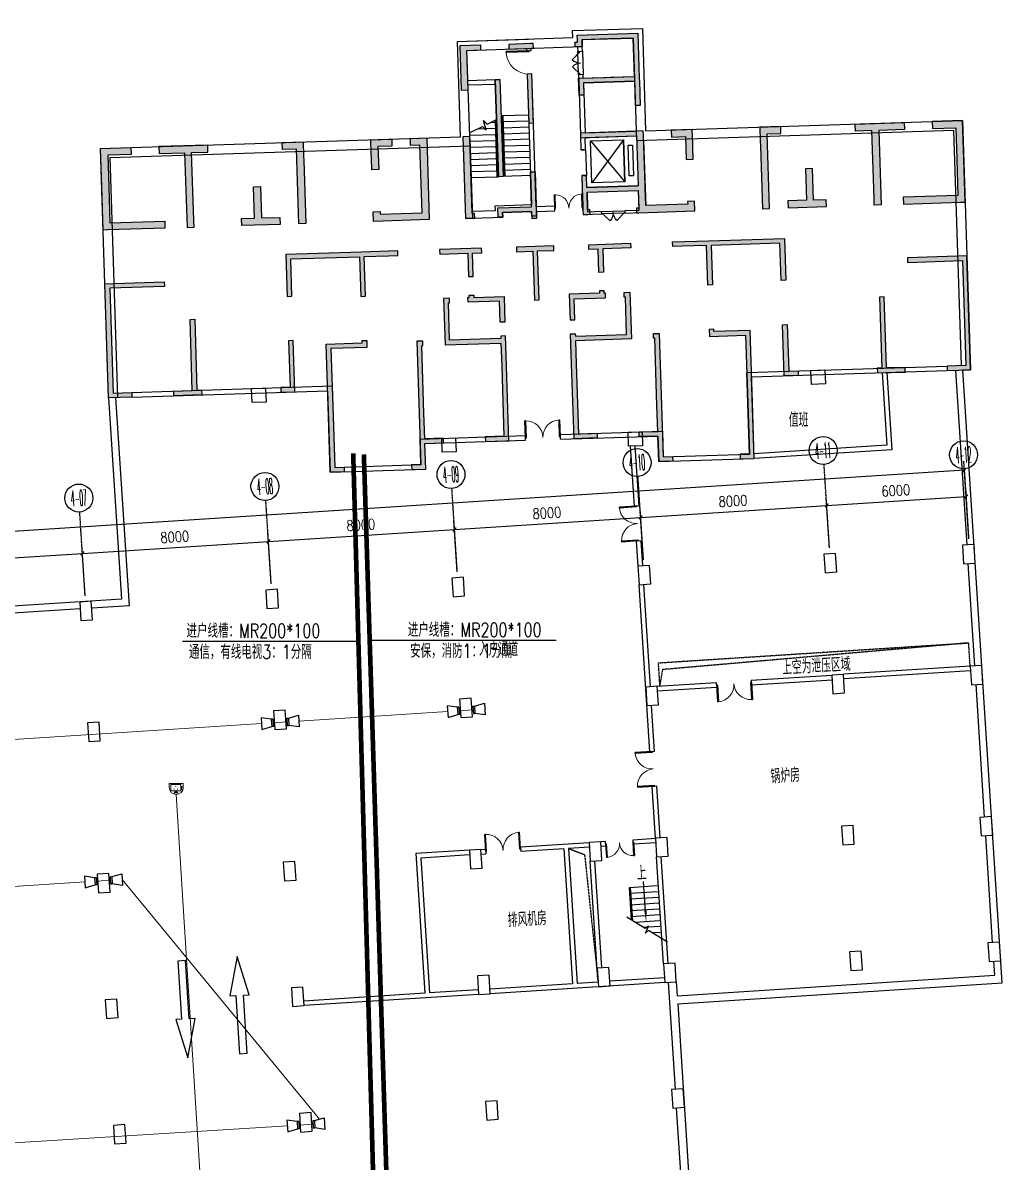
# Model space of a CAD drawing. Extents: x -781653 to 929899, y -295171 to 30012.
# Drawn here: x -93367 to -51345, y -147658 to -98774 of the extents above; entities that cross this region are included whole.
import ezdxf
from ezdxf.enums import TextEntityAlignment as Align

# ---------------------------------------------------------------- set-up
doc = ezdxf.new("R2010")
doc.units = 0
doc.header["$LTSCALE"] = 10
doc.header["$MEASUREMENT"] = 0
for name, pattern in [('CENTER', [2, 1.25, -0.25, 0.25, -0.25]), ('DASH', [0.35, 0.25, -0.1]), ('DASHED', [0.75, 0.5, -0.25])]:
    doc.linetypes.add(name, pattern=pattern)
doc.layers.get('0').update_dxf_attribs({"linetype": 'CONTINUOUS'})
doc.layers.get('Defpoints').update_dxf_attribs({"linetype": 'CONTINUOUS'})
for name, color, linetype in [('A-STAIRS', 9, 'CONTINUOUS'), ('AXIS', 3, 'CONTINUOUS'), ('AXIS_TEXT', 7, 'CONTINUOUS'), ('COLU', 1, 'CONTINUOUS'), ('DIM_SYMB', 3, 'CONTINUOUS'), ('DOTE', 8, 'CENTER'), ('PUB_DIM', 3, 'CONTINUOUS'), ('Q', 7, 'CONTINUOUS'), ('Q-200填充', 252, 'CONTINUOUS'), ('RD-equip', 3, 'CONTINUOUS'), ('RD-text', 4, 'CONTINUOUS'), ('STAIR', 9, 'CONTINUOUS'), ('STAIRS', 9, 'CONTINUOUS'), ('TEXT', 7, 'CONTINUOUS'), ('wall', 8, 'CONTINUOUS'), ('WINDOW', 4, 'CONTINUOUS'), ('结构墙', 1, 'CONTINUOUS'), ('行车方向', 4, 'CONTINUOUS'), ('行车线', 207, 'CONTINUOUS')]:
    doc.layers.add(name, color=color, linetype=linetype)
doc.layers.add('RD-line', color=2, linetype='CONTINUOUS', lineweight=0)
doc.layers.get('DOTE').off()
doc.styles.add('_TCH_AXIS', font='COMPLEX', dxfattribs={"bigfont": 'GBCBIG'})
doc.styles.add('_TEL_DIM', font='SIMPLEX', dxfattribs={"width": 0.8, "height": 3.5, "bigfont": 'HZTXT'})
doc.styles.add('COMPLEX', font='COMPLEX')
doc.styles.add('DIM_FONT', font='SIMPLEX', dxfattribs={"width": 0.8, "bigfont": 'HZTXT'})
doc.styles.add('FS2', font='tjromans.shx', dxfattribs={"width": 0.8, "bigfont": 'tjhztxt.shx'})
doc.linetypes.add('BRA', pattern='A,2.8,-0.1,["B",_TEL_DIM,S=0.07,R=0,X=0,Y=-0.12],-0.25', length=3.15)
doc.linetypes.add('CCTV', pattern='A,2.8,-0.1,["V",_TEL_DIM,S=0.07,R=0,X=0,Y=-0.12],-0.25', length=3.15)
doc.dimstyles.new('DIMN300', dxfattribs={"dimscale": 3, "dimtxt": 300, "dimasz": 100, "dimexe": 250, "dimexo": 300, "dimgap": 150, "dimtad": 1, "dimdec": 0, "dimzin": 0, "dimdsep": 46, "dimtxsty": 'DIM_FONT', "dimblk": 'ARCHTICK', "dimcen": 0.09, "dimclrt": 7, "dimazin": 2, "dimtfac": 1, "dimtdec": 0, "dimtix": 1, "dimtmove": 2, "dimatfit": 3, "dimfxl": 0, "dimtolj": 1, "dimtzin": 0, "dimarcsym": 0})

# ---------------------------------------------------------------- blocks, each defined once
blk = doc.blocks.new('A$C24C54C7C')
at = {"layer": 'DIM_SYMB', "linetype": 'ByBlock'}
blk.add_lwpolyline([(1681, 0), (903, 550), (766, 454), (902, 743), (765, 647), (0, 1188)], dxfattribs=at)
at = {"layer": 'STAIR', "linetype": 'ByBlock'}
for p, q in [((196, 2455), (1396, 2455)), ((196, 1049), (196, 2455)), ((246, 1014), (246, 2455)), ((196, 2205), (1396, 2205)), ((196, 1955), (1396, 1955)), ((196, 1705), (1396, 1705)), ((196, 1455), (1396, 1455)), ((196, 1205), (1396, 1205)), ((330, 955), (1396, 955)), ((683, 705), (1396, 705)), ((1037, 455), (1396, 455))]:
    blk.add_line(p, q, dxfattribs=at)
blk.add_lwpolyline([(821, 1155), (821, 2665)], dxfattribs=at)
blk.add_lwpolyline([(821, 895, 0, 100, 0), (821, 1415, 200, 200, 0)], format="xyseb", dxfattribs=at)
blk = doc.blocks.new('$DorLib2D$00000002')
for p, q in [((-0.5, 0), (-0.5, 0.4875)), ((-0.475, 0.4875), (-0.5, 0.4875)), ((-0.475, 0), (-0.475, 0.4875)), ((0.475, 0), (0.475, 0.4875)), ((0.475, 0.4875), (0.5, 0.4875)), ((0.5, 0), (0.5, 0.4875)), ((-0.5, 0), (-0.475, 0)), ((0.5, 0), (0.475, 0))]:
    blk.add_line(p, q)
at = {"lineweight": 13}
for centre, start, end in [((-0.4875, 0), 0, 88.53072), ((0.4875, 0), 91.46928, 180)]:
    blk.add_arc(centre, 0.4875, start, end, dxfattribs=at)
blk = doc.blocks.new('A$C04AC2735')
at = {"color": 8, "extrusion": (0, 0, -1)}
for p, q in [((17525, 19255), (17525, 19305)), ((18500, 19305), (17525, 19305)), ((18500, 19255), (17525, 19255)), ((18500, 19305), (18500, 19255)), ((21400, 12255), (21754, 11901)), ((22400, 12255), (22046, 11901))]:
    blk.add_line(p, q, dxfattribs=at)
at = {"color": 8}
for p, q in [((20700, 19205), (20346, 18851)), ((20700, 18205), (20346, 18558)), ((19400, 12505), (19400, 13090)), ((19430, 13090), (19400, 13090)), ((19430, 12505), (19430, 13090)), ((20570, 12505), (20570, 13090)), ((20570, 13090), (20600, 13090)), ((20600, 12505), (20600, 13090)), ((19400, 12505), (19430, 12505)), ((20600, 12505), (20570, 12505))]:
    blk.add_line(p, q, dxfattribs=at)
at = {"color": 8, "lineweight": 13, "extrusion": (0, 0, -1)}
blk.add_arc((-18500, 19280), 975, 270, 358.5307, dxfattribs=at)
at = {"color": 8}
for centre, start, end in [((20700, 19205), 225, 270), ((20700, 18205), 90, 135)]:
    blk.add_arc(centre, 500, start, end, dxfattribs=at)
at = {"color": 8, "lineweight": 13}
for centre, start, end in [((19415, 12505), 0, 88.5307), ((20585, 12505), 91.4693, 180)]:
    blk.add_arc(centre, 585, start, end, dxfattribs=at)
at = {"color": 8, "extrusion": (0, 0, -1)}
for centre, start, end in [((-21400, 12255), 180, 225), ((-22400, 12255), 315, 0)]:
    blk.add_arc(centre, 500, start, end, dxfattribs=at)
at = {"layer": 'DIM_SYMB', "color": 8}
for points in [[(17835, 16545, 0, 0, 0), (17835, 14245, 80, 0, 0), (17835, 13945, 0, 0, 0)], [(16415, 13945, 0, 0, 0), (16415, 14945, 80, 0, 0), (16415, 15245, 0, 0, 0)]]:
    blk.add_lwpolyline(points, format="xyseb", dxfattribs=at)
at = {"layer": 'STAIRS', "color": 8}
blk.add_line((20800, 14980), (20800, 13880), dxfattribs=at)
for points in [[(22442, 15355), (22442, 13555), (21026, 13555), (21026, 15355), (22442, 13555)], [(22628, 13795), (22628, 15115), (22814, 15115), (22814, 13795)]]:
    blk.add_lwpolyline(points, close=True, dxfattribs=at)
blk.add_lwpolyline([(21026, 15355), (22442, 15355), (21026, 13555)], dxfattribs=at)
at = {"layer": 'wall', "color": 8}
for p, q in [((15450, 19805), (18500, 19805)), ((18400, 19405), (18400, 19305)), ((18400, 19305), (18600, 19305)), ((18600, 19305), (18600, 19405)), ((20600, 19405), (20600, 19205)), ((20600, 19205), (20800, 19205)), ((20800, 19205), (20800, 19405)), ((17025, 18105), (15850, 18105)), ((17025, 18105), (17025, 13945)), ((17225, 18105), (17025, 18105)), ((17225, 18105), (17225, 13945)), ((18600, 18305), (18400, 18305)), ((18400, 18305), (18400, 12705)), ((18600, 12605), (18600, 18305)), ((20800, 18205), (20600, 18205)), ((20600, 18205), (20600, 17955)), ((20647, 18089), (20647, 18089)), ((20800, 18055), (20800, 18205)), ((17025, 17905), (15850, 17905)), ((20600, 17955), (20600, 15605)), ((20753, 17920), (20753, 17920)), ((20800, 18055), (23000, 18055)), ((20800, 17855), (23000, 17855)), ((20800, 17855), (20800, 15705)), ((16484, 16285), (16545, 16285)), ((16782, 16285), (16955, 16285)), ((16955, 16363), (16955, 13945)), ((16995, 16381), (16995, 13945)), ((16995, 16285), (17025, 16285)), ((18400, 16545), (17225, 16545)), ((17255, 16285), (17225, 16285)), ((17255, 16545), (17255, 13945)), ((17295, 16545), (17295, 13945)), ((18400, 16285), (17295, 16285)), ((15850, 15765), (16955, 15765)), ((16207, 16025), (16955, 16025)), ((16995, 16025), (17025, 16025)), ((16995, 15765), (17025, 15765)), ((17255, 16025), (17225, 16025)), ((17255, 15765), (17225, 15765)), ((18400, 16025), (17295, 16025)), ((18400, 15765), (17295, 15765)), ((20800, 15705), (23000, 15705)), ((15550, 15305), (15550, 12205)), ((15850, 15605), (15850, 12205)), ((15850, 15505), (16955, 15505)), ((15850, 15245), (16955, 15245)), ((16995, 15505), (17025, 15505)), ((16995, 15245), (17025, 15245)), ((17255, 15505), (17225, 15505)), ((17255, 15245), (17225, 15245)), ((18400, 15505), (17295, 15505)), ((18400, 15245), (17295, 15245)), ((20600, 15605), (20600, 14980)), ((20800, 15505), (23000, 15505)), ((20800, 14980), (20800, 15505)), ((23000, 15505), (23000, 13355)), ((23300, 15305), (23300, 13255)), ((15850, 14985), (16955, 14985)), ((15850, 14725), (16955, 14725)), ((16995, 14985), (17025, 14985)), ((16995, 14725), (17025, 14725)), ((17255, 14985), (17225, 14985)), ((17255, 14725), (17225, 14725)), ((18400, 14985), (17295, 14985)), ((18400, 14725), (17295, 14725)), ((20600, 14980), (20800, 14980)), ((15850, 14465), (16955, 14465)), ((15850, 14205), (16955, 14205)), ((16995, 14465), (17025, 14465)), ((16995, 14205), (17025, 14205)), ((17255, 14465), (17225, 14465)), ((17255, 14205), (17225, 14205)), ((18400, 14465), (17295, 14465)), ((18400, 14205), (17295, 14205)), ((15850, 13945), (17025, 13945)), ((17225, 13945), (17025, 13945)), ((18400, 13945), (17225, 13945)), ((20800, 13880), (20600, 13880)), ((20600, 13880), (20600, 13255)), ((20800, 13355), (20800, 13880)), ((20600, 13255), (20600, 12605)), ((20800, 13355), (23000, 13355)), ((23300, 13255), (23300, 12505)), ((20800, 13155), (23000, 13155)), ((20800, 13155), (20800, 12505)), ((23000, 13155), (23000, 12305)), ((15850, 12505), (16850, 12505)), ((16850, 12505), (16850, 12705)), ((16850, 12705), (18400, 12705)), ((17150, 12205), (17150, 12405)), ((17150, 12405), (18400, 12405)), ((18400, 12405), (18400, 12105)), ((19400, 12605), (18600, 12605)), ((18600, 12405), (18600, 12105)), ((18600, 12405), (19400, 12405)), ((19400, 12405), (19400, 12605)), ((20600, 12405), (20600, 12605)), ((20600, 12405), (20600, 12205)), ((20800, 12505), (20800, 12305)), ((21400, 12305), (20800, 12305)), ((21400, 12205), (21400, 12305)), ((23000, 12305), (22400, 12305)), ((22400, 12305), (22400, 12205)), ((15850, 12205), (15550, 12205)), ((15850, 12205), (17150, 12205)), ((18600, 12105), (18400, 12105)), ((20600, 12205), (21400, 12205)), ((22400, 12205), (23100, 12205))]:
    blk.add_line(p, q, dxfattribs=at)
for points in [[(15650, 19605), (15650, 19605)], [(15850, 15863), (16412, 16117), (16568, 15957), (16462, 16370), (16617, 16210), (17025, 16394)]]:
    blk.add_lwpolyline(points, dxfattribs=at)
at = {"layer": 'WINDOW', "color": 8}
for p, q in [((20600, 18205), (20600, 19205)), ((20800, 19205), (20800, 18205)), ((21400, 12305), (22400, 12305)), ((22400, 12205), (21400, 12205))]:
    blk.add_line(p, q, dxfattribs=at)
at = {"layer": 'WINDOW', "color": 8, "linetype": 'DASH'}
for p, q in [((20800, 14980), (20600, 14980)), ((20600, 13880), (20800, 13880))]:
    blk.add_line(p, q, dxfattribs=at)
blk = doc.blocks.new('JG002')
at = {"layer": 'Q-200填充'}
h = blk.add_hatch(color=256, dxfattribs=at)
h.paths.add_polyline_path([(7450, -7200), (7350, -7200), (7350, -7400), (7450, -7400), (9850, -7400), (9850, -6985), (9550, -6985), (9550, -7100), (7750, -7100), (7750, -6350), (7750, -6250), (7750, -4100), (7750, -4100), (7750, -3900), (7450, -3900), (7450, -3900), (5050, -3900), (5050, -4100), (7450, -4100), (7450, -6250), (5250, -6250), (5250, -5725), (5050, -5725), (5050, -7200), (5050, -7200), (5050, -7400), (5150, -7400), (5250, -7400), (5350, -7400), (5350, -7200), (5250, -7200), (5250, -6450), (7450, -6450)])
h.paths.add_polyline_path([(20150, -3900), (20150, -4200), (21150, -4200), (21150, -5550), (21150, -7100), (18800, -7100), (18800, -7400), (21250, -7400), (21450, -7400), (21450, -5550), (21450, -3900)])
h.paths.add_polyline_path([(-13050, -3900), (-13050, -4200), (-11950, -4200), (-11950, -7400), (-11650, -7400), (-11650, -7100), (-11650, -7100), (-11650, -4200), (-10950, -4200), (-10950, -3900)])
h.paths.add_polyline_path([(18950, -3900), (18950, -4200), (17850, -4200), (17850, -7400), (17550, -7400), (17550, -7100), (17550, -7100), (17550, -4200), (16850, -4200), (16850, -3900)])
h.paths.add_polyline_path([(-9050, -5750), (-8750, -5750), (-8750, -7100), (-7950, -7100), (-7950, -7400), (-9600, -7400), (-9600, -7100), (-9050, -7100)])
h.paths.add_polyline_path([(-7750, -3900), (-6850, -3900), (-6850, -4500), (-6850, -4700), (-6850, -7400), (-7150, -7400), (-7150, -4200), (-7750, -4200)])
h.paths.add_polyline_path([(-3950, -4500), (-3950, -4500), (-3950, -3900), (-3050, -3900), (-3050, -4200), (-3650, -4200), (-3650, -5185), (-3950, -5185), (-3950, -4700)], flags=17)
h.paths.add_polyline_path([(-2250, -3900), (-1550, -3900), (-1550, -7400), (-3950, -7400), (-3950, -6985), (-3650, -6985), (-3650, -7100), (-1850, -7100), (-1850, -4200), (-2250, -4200)])
h.paths.add_polyline_path([(14950, -5750), (14650, -5750), (14650, -7100), (13850, -7100), (13850, -7400), (15500, -7400), (15500, -7100), (14950, -7100)])
h.paths.add_polyline_path([(13650, -3900), (12750, -3900), (12750, -4500), (12750, -4700), (12750, -7400), (13050, -7400), (13050, -4200), (13650, -4200)])
h.paths.add_polyline_path([(9850, -4500), (9850, -3900), (8950, -3900), (8950, -4200), (9550, -4200), (9550, -5185), (9850, -5185), (9850, -4700)], flags=17)
h.paths.add_polyline_path([(900, 0), (0, 0), (0, -1900), (300, -1900), (300, -200), (900, -200)])
h.paths.add_polyline_path([(400, -7200), (300, -7200), (300, -4002), (300, -3900), (0, -3900), (0, -7400), (400, -7400)])
h.paths.add_polyline_path([(-14250, -3900), (-14250, -4200), (-15250, -4200), (-15250, -5550), (-15250, -7100), (-12900, -7100), (-12900, -7400), (-15350, -7400), (-15550, -7400), (-15550, -5550), (-15550, -3900)])
h.paths.add_polyline_path([(2100, 0), (2100, -200), (2850, -200), (2850, -300), (3050, -300), (3050, -200), (3150, -200), (3150, 0), (3050, 0)])
h.paths.add_polyline_path([(5250, 100), (5250, -200), (5050, -200), (4950, -200), (4950, 0), (5050, 0), (5050, 100), (5050, 100), (5050, 300), (7650, 300), (7650, -1650), (7650, -1750), (7650, -2800), (7450, -2800), (7450, -1750), (5250, -1750), (5250, -2275), (5050, -2275), (5050, -1550), (6200, -1550), (6400, -1550), (6400, -1550), (7450, -1550), (7450, 100), (6400, 100)])
h.paths.add_polyline_path([(10400, -8700), (13650, -8700), (13650, -10500), (13450, -10500), (13450, -8900), (10500, -8900), (10500, -10600), (10300, -10600), (10300, -8900), (9250, -8900), (8850, -8900), (8850, -8700)])
h.paths.add_polyline_path([(5650, -8900), (5250, -8900), (5250, -8700), (7050, -8700), (7050, -8900), (5850, -8900), (5850, -9900), (5650, -9900)])
h.paths.add_polyline_path([(-4500, -8700), (-7750, -8700), (-7750, -10500), (-7550, -10500), (-7550, -8900), (-4600, -8900), (-4600, -10600), (-4400, -10600), (-4400, -8900), (-3350, -8900), (-2950, -8900), (-2950, -8700)])
h.paths.add_polyline_path([(-5950, -15700), (-5950, -17900), (-5550, -17900), (-5550, -18100), (-6150, -18100), (-6150, -15700), (-6150, -12600), (-4600, -12600), (-4600, -12500), (-4400, -12500), (-4400, -12800), (-5950, -12800)])
h.paths.add_polyline_path([(-2250, -17900), (-2650, -17900), (-2650, -18100), (-2050, -18100), (-2050, -17000), (-1250, -17000), (-1250, -16800), (-2050, -16800), (-2050, -15700), (-2050, -12800), (-2000, -12800), (-2000, -12600), (-2250, -12600), (-2250, -15700)])
h.paths.add_polyline_path([(1350, -16800), (550, -16800), (550, -17000), (1550, -17000), (1550, -13800), (1550, -12500), (1350, -12500), (1350, -12600), (-850, -12600), (-850, -11000), (-800, -11000), (-800, -10800), (-1050, -10800), (-1050, -12800), (1350, -12800), (1350, -13800)])
h.paths.add_polyline_path([(11850, -15700), (11850, -17900), (11450, -17900), (11450, -18100), (12050, -18100), (12050, -15700), (12050, -12600), (10500, -12600), (10500, -12500), (10300, -12500), (10300, -12800), (11850, -12800)])
h.paths.add_polyline_path([(18900, -9700), (18900, -9900), (21250, -9900), (21250, -14400), (20450, -14400), (20450, -14600), (21450, -14600), (21450, -9700)])
h.paths.add_polyline_path([(-13000, -9700), (-13000, -9900), (-15350, -9900), (-15350, -14400), (-14550, -14400), (-14550, -14600), (-15550, -14600), (-15550, -9700)])
h.paths.add_polyline_path([(1600, -7200), (1600, -7400), (1400, -7400), (1400, -7000), (2850, -7000), (2850, -5500), (3050, -5500), (3050, -7400), (2850, -7400), (2850, -7200)])
h.paths.add_polyline_path([(1475, -1500), (1675, -1500), (1675, -5660), (1475, -5660)])
h.paths.add_polyline_path([(-11950, -11350), (-11750, -11350), (-11750, -14400), (-11550, -14400), (-11550, -14600), (-12750, -14600), (-12750, -14400), (-11950, -14400)])
h.paths.add_polyline_path([(17850, -11350), (17650, -11350), (17650, -14400), (17450, -14400), (17450, -14600), (18650, -14600), (18650, -14400), (17850, -14400)])
h.paths.add_polyline_path([(-7750, -14400), (-8150, -14400), (-8150, -14600), (-7550, -14600), (-7550, -12400), (-7750, -12400)])
h.paths.add_polyline_path([(250, -8900), (650, -8900), (650, -8700), (-1150, -8700), (-1150, -8900), (50, -8900), (50, -9900), (250, -9900)])
h.paths.add_polyline_path([(50, -10700), (250, -10700), (250, -10800), (1550, -10800), (1550, -11900), (1350, -11900), (1350, -11000), (0, -11000), (0, -10800), (50, -10800)])
h.paths.add_polyline_path([(13650, -14400), (14050, -14400), (14050, -14600), (13450, -14600), (13450, -12400), (13650, -12400)])
h.paths.add_polyline_path([(8150, -17900), (8550, -17900), (8550, -18100), (7950, -18100), (7950, -17000), (7150, -17000), (7150, -16800), (7950, -16800), (7950, -15700), (7950, -12800), (7900, -12800), (7900, -12600), (8150, -12600), (8150, -15700)])
h.paths.add_polyline_path([(4550, -16800), (5350, -16800), (5350, -17000), (4350, -17000), (4350, -13800), (4350, -12500), (4550, -12500), (4550, -12600), (6750, -12600), (6750, -11000), (6700, -11000), (6700, -10800), (6950, -10800), (6950, -12800), (4550, -12800), (4550, -13800)])
h.paths.add_polyline_path([(5850, -10700), (5650, -10700), (5650, -10800), (4350, -10800), (4350, -11900), (4550, -11900), (4550, -11000), (5900, -11000), (5900, -10800), (5850, -10800)])
h.paths.add_polyline_path([(2850, -11000), (3050, -11000), (3050, -8900), (3750, -8900), (3750, -8700), (2150, -8700), (2150, -8900), (2850, -8900)])
h.paths.add_polyline_path([(3050, -3400), (3050, -1300), (2850, -1300), (2850, -3400)])
at = {"layer": 'Q'}
for points in [[(900, 0), (0, 0), (0, -1900), (300, -1900), (300, -200), (900, -200), (900, 0)], [(5250, 100), (5250, -200), (5050, -200), (4950, -200), (4950, 0), (5050, 0), (5050, 100), (5050, 100), (5050, 300), (7650, 300), (7650, -1650), (7650, -1750), (7650, -2800), (7450, -2800), (7450, -1750), (5250, -1750), (5250, -2275), (5050, -2275), (5050, -1550), (6200, -1550), (6200, -1550), (6400, -1550), (6400, -1550), (7450, -1550), (7450, 100), (6400, 100), (6400, 100), (5250, 100)], [(300, -200), (300, -200)], [(300, -200), (300, -200)], [(3050, -3400), (3050, -3400), (3050, -1300), (2850, -1300), (2850, -3400), (3050, -3400), (3050, -3400)], [(-14250, -3900), (-14250, -4200), (-15250, -4200), (-15250, -5550), (-15250, -7100), (-12900, -7100), (-12900, -7400), (-15350, -7400), (-15350, -7400), (-15550, -7400), (-15550, -5550), (-15550, -3900), (-14250, -3900)], [(-13050, -3900), (-13050, -4200), (-11950, -4200), (-11950, -7400), (-11650, -7400), (-11650, -7100), (-11650, -7100), (-11650, -4200), (-10950, -4200), (-10950, -3900), (-13050, -3900)], [(-7750, -3900), (-6850, -3900), (-6850, -4500), (-6850, -4500), (-6850, -4700), (-6850, -4700), (-6850, -7400), (-7150, -7400), (-7150, -4200), (-7750, -4200), (-7750, -3900)], [(-2250, -3900), (-1550, -3900), (-1550, -7400), (-3950, -7400), (-3950, -6985), (-3650, -6985), (-3650, -7100), (-1850, -7100), (-1850, -4200), (-2250, -4200), (-2250, -3900)], [(-3950, -4500), (-3950, -4500), (-3950, -3900), (-3050, -3900), (-3050, -4200), (-3650, -4200), (-3650, -5185), (-3950, -5185), (-3950, -4700), (-3950, -4700), (-3950, -4500)], [(400, -7200), (300, -7200), (300, -4002), (300, -3900), (0, -3900), (0, -7400), (400, -7400), (400, -7200)], [(7450, -7200), (7350, -7200), (7350, -7400), (7450, -7400), (9850, -7400), (9850, -6985), (9550, -6985), (9550, -7100), (7750, -7100), (7750, -6350), (7750, -6250), (7750, -4100), (7750, -4100), (7750, -4100), (7750, -3900), (7450, -3900), (7450, -3900), (5050, -3900), (5050, -4100), (7450, -4100), (7450, -6250), (5250, -6250), (5250, -5725), (5050, -5725), (5050, -7200), (5050, -7200), (5050, -7400), (5150, -7400), (5250, -7400), (5350, -7400), (5350, -7200), (5250, -7200), (5250, -6450), (7450, -6450), (7450, -7200)], [(9850, -4500), (9850, -4500), (9850, -3900), (8950, -3900), (8950, -4200), (9550, -4200), (9550, -5185), (9850, -5185), (9850, -4700), (9850, -4700), (9850, -4500)], [(13650, -3900), (12750, -3900), (12750, -4500), (12750, -4500), (12750, -4700), (12750, -4700), (12750, -7400), (13050, -7400), (13050, -4200), (13650, -4200), (13650, -3900)], [(18950, -3900), (18950, -4200), (17850, -4200), (17850, -7400), (17550, -7400), (17550, -7100), (17550, -7100), (17550, -4200), (16850, -4200), (16850, -3900), (18950, -3900)], [(20150, -3900), (20150, -4200), (21150, -4200), (21150, -5550), (21150, -7100), (18800, -7100), (18800, -7400), (21250, -7400), (21250, -7400), (21450, -7400), (21450, -5550), (21450, -3900), (20150, -3900)], [(-9050, -5750), (-8750, -5750), (-8750, -7100), (-7950, -7100), (-7950, -7400), (-9600, -7400), (-9600, -7100), (-9050, -7100), (-9050, -5750)], [(1600, -7200), (1600, -7400), (1400, -7400), (1400, -7000), (2850, -7000), (2850, -5500), (3050, -5500), (3050, -7400), (2850, -7400), (2850, -7200), (1600, -7200)], [(14950, -5750), (14650, -5750), (14650, -7100), (13850, -7100), (13850, -7400), (15500, -7400), (15500, -7100), (14950, -7100), (14950, -5750)], [(-4500, -8700), (-7750, -8700), (-7750, -10500), (-7550, -10500), (-7550, -8900), (-4600, -8900), (-4600, -10600), (-4400, -10600), (-4400, -8900), (-3350, -8900), (-2950, -8900), (-2950, -8700), (-4500, -8700), (-4500, -8700)], [(250, -8900), (650, -8900), (650, -8700), (-1150, -8700), (-1150, -8900), (50, -8900), (50, -9900), (250, -9900), (250, -8900)], [(2850, -11000), (3050, -11000), (3050, -8900), (3750, -8900), (3750, -8700), (2150, -8700), (2150, -8900), (2850, -8900), (2850, -11000)], [(5650, -8900), (5250, -8900), (5250, -8700), (7050, -8700), (7050, -8900), (5850, -8900), (5850, -9900), (5650, -9900), (5650, -8900)], [(10400, -8700), (13650, -8700), (13650, -10500), (13450, -10500), (13450, -8900), (10500, -8900), (10500, -10600), (10300, -10600), (10300, -8900), (9250, -8900), (8850, -8900), (8850, -8700), (10400, -8700), (10400, -8700)], [(-13000, -9700), (-13000, -9900), (-15350, -9900), (-15350, -14400), (-14550, -14400), (-14550, -14600), (-15550, -14600), (-15550, -9700), (-13000, -9700)], [(18900, -9700), (18900, -9900), (21250, -9900), (21250, -14400), (20450, -14400), (20450, -14600), (21450, -14600), (21450, -9700), (18900, -9700)], [(50, -10700), (250, -10700), (250, -10800), (1550, -10800), (1550, -11900), (1350, -11900), (1350, -11000), (0, -11000), (0, -10800), (50, -10800), (50, -10700)], [(5850, -10700), (5650, -10700), (5650, -10800), (4350, -10800), (4350, -11900), (4550, -11900), (4550, -11000), (5900, -11000), (5900, -10800), (5850, -10800), (5850, -10700)], [(1350, -16800), (550, -16800), (550, -17000), (1550, -17000), (1550, -13800), (1550, -12500), (1350, -12500), (1350, -12600), (-850, -12600), (-850, -11000), (-800, -11000), (-800, -10800), (-1050, -10800), (-1050, -12800), (1350, -12800), (1350, -13800), (1350, -16800)], [(4550, -16800), (5350, -16800), (5350, -17000), (4350, -17000), (4350, -13800), (4350, -12500), (4550, -12500), (4550, -12600), (6750, -12600), (6750, -11000), (6700, -11000), (6700, -10800), (6950, -10800), (6950, -12800), (4550, -12800), (4550, -13800), (4550, -16800)], [(-11950, -11350), (-11750, -11350), (-11750, -14400), (-11550, -14400), (-11550, -14600), (-12750, -14600), (-12750, -14400), (-11950, -14400), (-11950, -11350)], [(17850, -11350), (17650, -11350), (17650, -14400), (17450, -14400), (17450, -14600), (18650, -14600), (18650, -14400), (17850, -14400), (17850, -11350)], [(-7750, -14400), (-8150, -14400), (-8150, -14600), (-7550, -14600), (-7550, -12400), (-7750, -12400), (-7750, -14400)], [(13650, -14400), (14050, -14400), (14050, -14600), (13450, -14600), (13450, -12400), (13650, -12400), (13650, -14400)]]:
    blk.add_lwpolyline(points, dxfattribs=at)
for points in [[(2100, 0), (2100, -200), (2850, -200), (2850, -300), (3050, -300), (3050, -200), (3150, -200), (3150, 0), (3050, 0)], [(1475, -1500), (1675, -1500), (1675, -5660), (1475, -5660)], [(-5950, -15700), (-5950, -17900), (-5550, -17900), (-5550, -18100), (-6150, -18100), (-6150, -15700), (-6150, -12600), (-4600, -12600), (-4600, -12500), (-4400, -12500), (-4400, -12800), (-5950, -12800)], [(-2250, -17900), (-2650, -17900), (-2650, -18100), (-2050, -18100), (-2050, -17000), (-1250, -17000), (-1250, -16800), (-2050, -16800), (-2050, -15700), (-2050, -12800), (-2000, -12800), (-2000, -12600), (-2250, -12600), (-2250, -15700)], [(8150, -17900), (8550, -17900), (8550, -18100), (7950, -18100), (7950, -17000), (7150, -17000), (7150, -16800), (7950, -16800), (7950, -15700), (7950, -12800), (7900, -12800), (7900, -12600), (8150, -12600), (8150, -15700)], [(11850, -15700), (11850, -17900), (11450, -17900), (11450, -18100), (12050, -18100), (12050, -15700), (12050, -12600), (10500, -12600), (10500, -12500), (10300, -12500), (10300, -12800), (11850, -12800)]]:
    blk.add_lwpolyline(points, close=True, dxfattribs=at)
blk = doc.blocks.new('A$C1C157CE4')
at = {"layer": '行车线', "linetype": 'DASH', "ltscale": 3000}
for points in [[(4167, 2967), (1667, 2967), (1667, 3217), (0, 2800), (1667, 2383), (1667, 2633), (4167, 2633)], [(2531, 833), (2531, 583), (31, 583), (31, 250), (2531, 250), (2531, 0), (4198, 417)]]:
    blk.add_lwpolyline(points, close=True, dxfattribs=at)
blk = doc.blocks.new('A$C7EC620A8')
at = {"layer": 'COLU'}
for points in [[(289744, 106244), (290344, 106264), (290363, 105664), (289764, 105645)], [(265745, 105467), (266344, 105486), (266364, 104887), (265764, 104867)], [(273899, 103330), (274498, 103349), (274518, 102749), (273918, 102730)], [(281899, 103589), (282498, 103608), (282518, 103009), (281918, 102989)], [(296290, 97946), (296789, 97978), (296738, 98776), (296239, 98744), (296290, 97946)], [(290353, 97564), (290852, 97596), (290800, 98394), (290301, 98362), (290353, 97564)], [(282369, 97050), (282868, 97082), (282817, 97881), (282318, 97849), (282369, 97050)], [(274386, 96537), (274885, 96569), (274833, 97367), (274334, 97335), (274386, 96537)], [(266402, 96023), (266901, 96055), (266850, 96853), (266351, 96821), (266402, 96023)], [(258419, 95509), (258918, 95541), (258866, 96340), (258367, 96308), (258419, 95509)], [(296624, 92757), (297123, 92789), (297072, 93587), (296573, 93555), (296624, 92757)], [(290687, 92375), (291186, 92407), (291134, 93205), (290635, 93173), (290687, 92375)], [(282703, 91861), (283202, 91893), (283151, 92692), (282652, 92659), (282703, 91861)], [(274720, 91347), (275219, 91379), (275167, 92178), (274668, 92146), (274720, 91347)], [(266736, 90834), (267235, 90866), (267184, 91664), (266685, 91632), (266736, 90834)], [(258753, 90320), (259252, 90352), (259200, 91151), (258701, 91118), (258753, 90320)], [(297042, 86270), (297541, 86302), (297489, 87101), (296990, 87068), (297042, 86270)], [(291104, 85888), (291603, 85920), (291552, 86719), (291053, 86686), (291104, 85888)], [(283120, 85374), (283619, 85407), (283568, 86205), (283069, 86173), (283120, 85374)], [(275137, 84861), (275636, 84893), (275585, 85691), (275086, 85659), (275137, 84861)], [(280276, 85191), (280775, 85224), (280724, 86022), (280225, 85990), (280276, 85191)], [(267153, 84347), (267652, 84379), (267601, 85178), (267102, 85145), (267153, 84347)], [(259170, 83833), (259669, 83866), (259618, 84664), (259119, 84632), (259170, 83833)], [(297388, 80881), (297887, 80913), (297836, 81712), (297337, 81680), (297388, 80881)], [(291451, 80499), (291950, 80531), (291898, 81330), (291399, 81298), (291451, 80499)], [(283467, 79986), (283966, 80018), (283915, 80816), (283416, 80784), (283467, 79986)], [(275484, 79472), (275983, 79504), (275931, 80302), (275432, 80270), (275484, 79472)], [(280623, 79803), (281122, 79835), (281071, 80633), (280572, 80601), (280623, 79803)], [(267500, 78958), (267999, 78990), (267948, 79789), (267449, 79757), (267500, 78958)], [(259517, 78445), (260016, 78477), (259964, 79275), (259465, 79243), (259517, 78445)], [(283814, 74597), (284313, 74629), (284261, 75427), (283763, 75395), (283814, 74597)], [(275830, 74083), (276329, 74115), (276278, 74914), (275779, 74881), (275830, 74083)], [(267847, 73569), (268346, 73602), (268294, 74400), (267796, 74368), (267847, 73569)], [(259863, 73056), (260362, 73088), (260311, 73886), (259812, 73854), (259863, 73056)]]:
    blk.add_lwpolyline(points, close=True, dxfattribs=at)
at = {"layer": '结构墙', "linetype": 'ByBlock'}
for p, q in [((296439, 98757), (295957, 106245)), ((297948, 79965), (296257, 106255)), ((259609, 105068), (260165, 96423)), ((259909, 105078), (260484, 96143)), ((296773, 93568), (296490, 97959)), ((260165, 96423), (246789, 95563)), ((258387, 96008), (250902, 95527)), ((260484, 96143), (258886, 96040)), ((297190, 87081), (296824, 92770)), ((297537, 81692), (297241, 86283)), ((297626, 80295), (297588, 80894)), ((284005, 79419), (297626, 80295)), ((283617, 79995), (283912, 75405)), ((283966, 80018), (284005, 79419)), ((284027, 79070), (297948, 79965)), ((284027, 79070), (284569, 70654)), ((283964, 74606), (284240, 70304))]:
    blk.add_line(p, q, dxfattribs=at)
at = {"layer": '结构墙'}
for points in [[(259609, 105068), (259262, 115762), (274704, 116263), (274572, 120360), (279519, 120521), (279509, 120820), (282508, 120918), (282650, 116520), (296243, 116960), (296589, 106266), (296257, 106255)], [(260009, 105081), (259675, 115376), (275117, 115876), (274984, 119974), (279932, 120134), (279922, 120434), (282121, 120505), (282263, 116107), (295856, 116547), (296183, 106453)]]:
    blk.add_lwpolyline(points, dxfattribs=at)
blk = doc.blocks.new('_AXISO')
blk.add_circle((0, 0), 0.5)
at = {"layer": 'AXIS_TEXT', "style": 'COMPLEX', "width": 1.041667}
blk.add_attdef('A', text='', height=0.56, dxfattribs=at).set_placement((-0.25, -0.28), (0.25, -0.28), align=Align.FIT)
blk = doc.blocks.new('_ArchTick')
at = {"color": 0, "linetype": 'ByBlock', "const_width": 0.4}
blk.add_lwpolyline([(-0.5, -0.5), (0.5, 0.5)], dxfattribs=at)
blk = doc.blocks.new('*D194')
at = {"layer": 'Defpoints', "color": 0}
for p in [(296444, 107703), (296590, 105431), (290603, 105046)]:
    blk.add_point(p, dxfattribs=at)
at = {"layer": 'PUB_DIM', "color": 0, "lineweight": -2}
for p, q in [((296561, 105880), (296420, 108077)), ((290574, 105495), (290432, 107692)), ((290457, 107318), (296444, 107703))]:
    blk.add_line(p, q, dxfattribs=at)
at = {"layer": 'PUB_DIM', "color": 0, "lineweight": -2, "xscale": 150, "yscale": 150, "zscale": 150}
for p, rotation in [((296444, 107703), 3.681321670430274), ((290457, 107318), 183.6813216704303)]:
    blk.add_blockref('_ArchTick', p, dxfattribs=dict(at, rotation=rotation))
at = {"layer": 'PUB_DIM', "color": 7, "insert": (293421, 107959), "char_height": 450, "attachment_point": 5, "rotation": 3.6813, "style": 'DIM_FONT'}
blk.add_mtext('\\A1;6000', dxfattribs=at)
blk = doc.blocks.new('*D195')
at = {"layer": 'Defpoints', "color": 0}
for p in [(290457, 107318), (290603, 105046), (282619, 104532)]:
    blk.add_point(p, dxfattribs=at)
at = {"layer": 'PUB_DIM', "color": 0, "lineweight": -2}
for p, q in [((290574, 105495), (290432, 107692)), ((282590, 104981), (282449, 107178)), ((282473, 106804), (290457, 107318))]:
    blk.add_line(p, q, dxfattribs=at)
at = {"layer": 'PUB_DIM', "color": 0, "lineweight": -2, "xscale": 150, "yscale": 150, "zscale": 150}
for p, rotation in [((290457, 107318), 3.681321670432347), ((282473, 106804), 183.6813216704323)]:
    blk.add_blockref('_ArchTick', p, dxfattribs=dict(at, rotation=rotation))
at = {"layer": 'PUB_DIM', "color": 7, "insert": (286436, 107510), "char_height": 450, "attachment_point": 5, "rotation": 3.6813, "style": 'DIM_FONT'}
blk.add_mtext('\\A1;8000', dxfattribs=at)
blk = doc.blocks.new('*D196')
at = {"layer": 'Defpoints', "color": 0}
for p in [(282473, 106804), (282619, 104532), (274636, 104019)]:
    blk.add_point(p, dxfattribs=at)
at = {"layer": 'PUB_DIM', "color": 0, "lineweight": -2}
for p, q in [((282590, 104981), (282449, 107178)), ((274607, 104468), (274465, 106665)), ((274490, 106290), (282473, 106804))]:
    blk.add_line(p, q, dxfattribs=at)
at = {"layer": 'PUB_DIM', "color": 0, "lineweight": -2, "xscale": 150, "yscale": 150, "zscale": 150}
for p, rotation in [((282473, 106804), 3.681321670432983), ((274490, 106290), 183.681321670433)]:
    blk.add_blockref('_ArchTick', p, dxfattribs=dict(at, rotation=rotation))
at = {"layer": 'PUB_DIM', "color": 7, "insert": (278452, 106996), "char_height": 450, "attachment_point": 5, "rotation": 3.6813, "style": 'DIM_FONT'}
blk.add_mtext('\\A1;8000', dxfattribs=at)
blk = doc.blocks.new('*D197')
at = {"layer": 'Defpoints', "color": 0}
for p in [(274490, 106290), (274636, 104019), (266652, 103505)]:
    blk.add_point(p, dxfattribs=at)
at = {"layer": 'PUB_DIM', "color": 0, "lineweight": -2}
for p, q in [((274607, 104468), (274465, 106665)), ((266623, 103954), (266482, 106151)), ((266506, 105777), (274490, 106290))]:
    blk.add_line(p, q, dxfattribs=at)
at = {"layer": 'PUB_DIM', "color": 0, "lineweight": -2, "xscale": 150, "yscale": 150, "zscale": 150}
for p, rotation in [((274490, 106290), 3.681321670432157), ((266506, 105777), 183.6813216704322)]:
    blk.add_blockref('_ArchTick', p, dxfattribs=dict(at, rotation=rotation))
at = {"layer": 'PUB_DIM', "color": 7, "insert": (270469, 106483), "char_height": 450, "attachment_point": 5, "rotation": 3.6813, "style": 'DIM_FONT'}
blk.add_mtext('\\A1;8000', dxfattribs=at)
blk = doc.blocks.new('*D198')
at = {"layer": 'Defpoints', "color": 0}
for p in [(266506, 105777), (266652, 103505), (258669, 102991)]:
    blk.add_point(p, dxfattribs=at)
at = {"layer": 'PUB_DIM', "color": 0, "lineweight": -2}
for p, q in [((266623, 103954), (266482, 106151)), ((258640, 103440), (258498, 105637)), ((258523, 105263), (266506, 105777))]:
    blk.add_line(p, q, dxfattribs=at)
at = {"layer": 'PUB_DIM', "color": 0, "lineweight": -2, "xscale": 150, "yscale": 150, "zscale": 150}
for p, rotation in [((266506, 105777), 3.681321670433098), ((258523, 105263), 183.6813216704331)]:
    blk.add_blockref('_ArchTick', p, dxfattribs=dict(at, rotation=rotation))
at = {"layer": 'PUB_DIM', "color": 7, "insert": (262485, 105969), "char_height": 450, "attachment_point": 5, "rotation": 3.6813, "style": 'DIM_FONT'}
blk.add_mtext('\\A1;8000', dxfattribs=at)
blk = doc.blocks.new('*D199')
at = {"layer": 'Defpoints', "color": 0}
for p in [(258523, 105263), (258669, 102991), (250685, 102478)]:
    blk.add_point(p, dxfattribs=at)
at = {"layer": 'PUB_DIM', "color": 0, "lineweight": -2}
for p, q in [((258640, 103440), (258498, 105637)), ((250656, 102927), (250515, 105124)), ((250539, 104749), (258523, 105263))]:
    blk.add_line(p, q, dxfattribs=at)
at = {"layer": 'PUB_DIM', "color": 0, "lineweight": -2, "xscale": 150, "yscale": 150, "zscale": 150}
for p, rotation in [((258523, 105263), 3.681321670432742), ((250539, 104749), 183.6813216704328)]:
    blk.add_blockref('_ArchTick', p, dxfattribs=dict(at, rotation=rotation))
at = {"layer": 'PUB_DIM', "color": 7, "insert": (254502, 105455), "char_height": 450, "attachment_point": 5, "rotation": 3.6813, "style": 'DIM_FONT'}
blk.add_mtext('\\A1;8000', dxfattribs=at)
blk = doc.blocks.new('*D279')
at = {"layer": 'Defpoints', "color": 0}
for p in [(296371, 108841), (296590, 105431), (146900, 95800)]:
    blk.add_point(p, dxfattribs=at)
at = {"layer": 'PUB_DIM', "color": 0, "lineweight": -2}
for p, q in [((296561, 105880), (296347, 109215)), ((146680, 99210), (296371, 108841)), ((146871, 96249), (146656, 99584))]:
    blk.add_line(p, q, dxfattribs=at)
at = {"layer": 'PUB_DIM', "color": 0, "lineweight": -2, "xscale": 150, "yscale": 150, "zscale": 150}
for p, rotation in [((296371, 108841), 3.681321670432589), ((146680, 99210), 183.6813216704326)]:
    blk.add_blockref('_ArchTick', p, dxfattribs=dict(at, rotation=rotation))
at = {"layer": 'PUB_DIM', "color": 7, "insert": (228434, 104921), "char_height": 450, "attachment_point": 5, "rotation": 3.6813, "style": 'DIM_FONT'}
blk.add_mtext('\\A1;150000', dxfattribs=at)
blk = doc.blocks.new('PCY07')
at = {"color": 0, "lineweight": -2}
for p, q in [((-321, 0), (-321, 182)), ((-321, 182), (321, 182)), ((-249, -161), (-249, 129)), ((-249, 129), (205, 129)), ((205, 129), (205, -161)), ((321, 0), (321, 182)), ((205, -161), (-249, -161))]:
    blk.add_line(p, q, dxfattribs=at)
at = {"color": 0, "lineweight": -2, "const_width": 25}
for points in [[(-34, 48, 1), (-9, 48, 1)], [(-111, -81, 1), (-86, -81, 1)], [(67, -81, -1), (42, -81, -1)]]:
    blk.add_lwpolyline(points, format="xyb", close=True, dxfattribs=at)
at = {"color": 0, "lineweight": -2, "const_width": 80}
blk.add_lwpolyline([(245, 69), (245, -100)], dxfattribs=at)
at = {"color": 0, "lineweight": -2}
blk.add_lwpolyline([(-12, -162, 100, 250, 0), (-12, -272, 250, 250, 0)], format="xyseb", dxfattribs=at)
blk.add_arc((0, 0), 321, 180, 0, dxfattribs=at)
blk = doc.blocks.new('adasdasdasd')
at = {"layer": 'RD-equip'}
for p, q in [((-154, 500), (-154, 430)), ((-154, 500), (159, 500)), ((159, 500), (159, 430)), ((-151, 430), (-251, 0)), ((-251, 0), (251, 0)), ((-154, 430), (159, 430)), ((251, 0), (158, 430))]:
    blk.add_line(p, q, dxfattribs=at)
blk = doc.blocks.new('A$C447C5B7F')
at = {"layer": 'AXIS', "linetype": 'ByBlock'}
for p, q in [((290573.8, 105494.9), (290343.5, 109074.2)), ((282590.3, 104981.2), (282360, 108560.6)), ((296561.4, 105880.1), (296367.8, 108889.9)), ((274606.8, 104467.6), (274376.5, 108046.9)), ((266623.3, 103953.9), (266393, 107533.2)), ((258638.7, 103458), (258408.4, 107037.3))]:
    blk.add_line(p, q, dxfattribs=at)
ref = blk.add_blockref('_AXISO', (290305, 109673), dxfattribs=dict(at, xscale=1200, yscale=1200, zscale=1200))
ref.add_attrib('A', '4-11', dxfattribs={"layer": 'AXIS_TEXT', "linetype": 'ByBlock', "height": 678.82, "rotation": 3.68132, "style": '_TCH_AXIS', "width": 0.295775}).set_placement((289988.1, 109312.5), (290665.5, 109356.1), align=Align.FIT)
ref = blk.add_blockref('_AXISO', (296329.3, 109488.7), dxfattribs=dict(at, xscale=1200, yscale=1200, zscale=1200))
ref.add_attrib('A', '4-12', dxfattribs={"layer": 'AXIS_TEXT', "linetype": 'ByBlock', "height": 678.82, "rotation": 3.68132, "style": '_TCH_AXIS', "width": 0.276316}).set_placement((296012.3, 109128.2), (296689.8, 109171.8), align=Align.FIT)
ref = blk.add_blockref('_AXISO', (282321.5, 109159.3), dxfattribs=dict(at, xscale=1200, yscale=1200, zscale=1200))
ref.add_attrib('A', '4-10', dxfattribs={"layer": 'AXIS_TEXT', "linetype": 'ByBlock', "height": 678.82, "rotation": 3.68132, "style": '_TCH_AXIS', "width": 0.276316}).set_placement((282004.6, 108798.8), (282682, 108842.4), align=Align.FIT)
ref = blk.add_blockref('_AXISO', (274338, 108645.7), dxfattribs=dict(at, xscale=1200, yscale=1200, zscale=1200))
ref.add_attrib('A', '4-09', dxfattribs={"layer": 'AXIS_TEXT', "linetype": 'ByBlock', "height": 678.82, "rotation": 3.68132, "style": '_TCH_AXIS', "width": 0.259259}).set_placement((274021.1, 108285.2), (274698.5, 108328.7), align=Align.FIT)
ref = blk.add_blockref('_AXISO', (266354.5, 108132), dxfattribs=dict(at, xscale=1200, yscale=1200, zscale=1200))
ref.add_attrib('A', '4-08', dxfattribs={"layer": 'AXIS_TEXT', "linetype": 'ByBlock', "height": 678.82, "rotation": 3.68132, "style": '_TCH_AXIS', "width": 0.259259}).set_placement((266037.6, 107771.5), (266715, 107815.1), align=Align.FIT)
ref = blk.add_blockref('_AXISO', (258369.9, 107636), dxfattribs=dict(at, xscale=1200, yscale=1200, zscale=1200))
ref.add_attrib('A', '4-07', dxfattribs={"layer": 'AXIS_TEXT', "linetype": 'ByBlock', "height": 678.82, "rotation": 3.68132, "style": '_TCH_AXIS', "width": 0.259259}).set_placement((258053, 107275.5), (258730.4, 107319.1), align=Align.FIT)
at = {"layer": 'PUB_DIM'}
dim = blk.add_linear_dim(base=(296370.9, 108840.7), p1=(146899.8, 95800), p2=(296590.3, 105431.1), angle=3.68132, dimstyle='DIMN300', override={"dimscale": 1.5}, dxfattribs=at)
dim.commit()
dim.dimension.update_dxf_attribs({"geometry": '*D279', "text_midpoint": (228434.3, 104920.6), "dimtype": 129})
for p1, p2, picture, middle in [((290602.7, 105045.8), (296590.3, 105431.1), '*D194', (293421.4, 107959.4)), ((282619.2, 104532.2), (290602.7, 105045.8), '*D195', (286435.9, 107510)), ((274635.7, 104018.5), (282619.2, 104532.2), '*D196', (278452.4, 106996.3)), ((266652.2, 103504.9), (274635.7, 104018.5), '*D197', (270468.9, 106482.7)), ((258668.7, 102991.2), (266652.2, 103504.9), '*D198', (262485.4, 105969)), ((250685.2, 102477.6), (258668.7, 102991.2), '*D199', (254501.9, 105455.4))]:
    dim = blk.add_aligned_dim(p1=p1, p2=p2, distance=2276.6, dimstyle='DIMN300', override={"dimscale": 1.5}, dxfattribs=at)
    dim.commit()
    dim.dimension.update_dxf_attribs({"geometry": picture, "text_midpoint": middle})

msp = doc.modelspace()

# ---------------------------------------------------------------- linework, layer by layer
at = {"layer": 'A-STAIRS', "linetype": 'DASH', "ltscale": 5}
for p, q in [((-66106.8, -126236.5), (-52784.4, -125379.3)), ((-52720.2, -126377.3), (-52784.4, -125379.3)), ((-66106.8, -126236.5), (-66042.6, -127234.4))]:
    msp.add_line(p, q, dxfattribs=at)
msp.add_lwpolyline([(-52784.4, -125379.3), (-65920.3, -126524), (-66042.6, -127234.4)], dxfattribs=at)
at = {"layer": 'A-STAIRS', "linetype": 'DASH'}
msp.add_lwpolyline([(-69953.4, -134199.9), (-69263.4, -134457.5), (-68682.9, -139930.1)], dxfattribs=at)
at = {"layer": 'RD-line', "linetype": 'BRA', "ltscale": 0.8}
for p, q in [((-81528.1, -128731.8), (-75141.9, -128320.9)), ((-74642.7, -128288.8), (-74043.9, -128250.3)), ((-97495.1, -129759.1), (-83125.4, -128834.6)), ((-82626.2, -128802.4), (-82027.4, -128763.9)), ((-90704.4, -135635.2), (-105074.1, -136559.8)), ((-89606.4, -135564.6), (-90205.1, -135603.1)), ((-89107, -135535.3), (-80642.8, -145809.7)), ((-96385.8, -146995.5), (-82014.8, -146096.9)), ((-81515.5, -146065.7), (-80916.6, -146028.2))]:
    msp.add_line(p, q, dxfattribs=at)
at = {"layer": 'RD-line', "linetype": 'CCTV', "ltscale": 0.8}
msp.add_line((-86781.5, -131879.9), (-85620.8, -150310.2), dxfattribs=at)
at = {"layer": 'RD-line', "const_width": 200}
msp.add_lwpolyline([(-79189.9, -117247.4), (-78263, -150821.4)], dxfattribs=at)
at = {"layer": 'RD-line', "linetype": 'DASHED', "const_width": 200}
msp.add_lwpolyline([(-78732.3, -117294.4), (-77714, -149812.1)], dxfattribs=at)
at = {"layer": 'RD-text'}
for p, q in [((-86509.5, -125297.7), (-78967.7, -125297.7)), ((-78483, -125255.3), (-70480.1, -125255.3))]:
    msp.add_line(p, q, dxfattribs=at)
at = {"layer": 'wall', "linetype": 'ByBlock'}
for p, q in [((-56492.2, -113774.3), (-56291, -116902.2)), ((-56292.2, -113767.8), (-56078.5, -117089)), ((-56291, -116902.2), (-61998.3, -117269.4)), ((-56078.5, -117089), (-61985.5, -117469)), ((-52720.2, -126377.3), (-58158.9, -126727.2)), ((-52707.3, -126576.8), (-58146.1, -126926.8)), ((-66142.4, -127240.8), (-63610.9, -127078)), ((-63610.9, -127078), (-63598.1, -127277.6)), ((-62114, -126981.7), (-58657.9, -126759.3)), ((-62114, -126981.7), (-62101.2, -127181.2)), ((-62101.2, -127181.2), (-58645, -126958.9)), ((-66129.6, -127440.4), (-63598.1, -127277.6)), ((-68369.6, -133897.6), (-68569.2, -133910.4)), ((-68356.7, -134097.2), (-68369.6, -133897.6)), ((-67172.1, -133820.5), (-66224, -133759.5)), ((-67159.2, -134020.1), (-67172.1, -133820.5)), ((-74207.5, -134273.2), (-76502.8, -134420.9)), ((-76502.8, -134420.9), (-76117.5, -140408.5)), ((-73708.6, -134241.1), (-73509, -134228.2)), ((-73695.7, -134440.7), (-73496.1, -134427.8)), ((-73509, -134228.2), (-73496.1, -134427.8)), ((-72012.1, -134131.9), (-69068.1, -133942.5)), ((-72012.1, -134131.9), (-71999.2, -134331.5)), ((-70153, -134212.7), (-71999.2, -134331.5)), ((-70153, -134212.7), (-69780.6, -140000.8)), ((-69055.3, -134142.1), (-69953.4, -134199.9)), ((-69953.4, -134199.9), (-69581, -139987.9)), ((-68356.7, -134097.2), (-68556.3, -134110)), ((-66211.2, -133959.1), (-67159.2, -134020.1)), ((-74194.7, -134472.8), (-76290.3, -134607.6)), ((-76290.3, -134607.6), (-75917.9, -140395.6)), ((-68689.3, -139830.3), (-69016.8, -134740.9)), ((-68521.8, -139318.5), (-68817.2, -134728)), ((-65838.8, -139747.2), (-68183.9, -139898)), ((-69780.6, -140000.8), (-73323.3, -140228.7)), ((-65825.9, -139946.7), (-73310.5, -140428.3)), ((-68682.9, -139930.1), (-69581, -139987.9))]:
    msp.add_line(p, q, dxfattribs=at)
at = {"layer": 'wall'}
for p, q in [((-71795.1, -116686.2), (-71801.1, -116486.3)), ((-70295.9, -116637.6), (-70301.9, -116437.7)), ((-73822.3, -140260.8), (-75917.9, -140395.6)), ((-76117.5, -140408.5), (-81306.8, -140742.4)), ((-73809.4, -140460.4), (-81294, -140941.9))]:
    msp.add_line(p, q, dxfattribs=at)
for points in [[(-70301.9, -116437.7), (-65925.5, -116296), (-65889.9, -117395.4), (-62191.9, -117275.6), (-62305.2, -113777.4), (-53709.7, -113499)], [(-70295.9, -116637.6), (-66118.9, -116502.3), (-66083.3, -117601.7), (-61985.5, -117469), (-62098.8, -113970.9), (-53703.2, -113698.9)], [(-88691.3, -114632.1), (-80095.8, -114353.7), (-79982.5, -117851.8), (-76284.5, -117732), (-76320.1, -116632.6), (-71801.1, -116486.3)], [(-88684.8, -114831.9), (-80289.2, -114560), (-80175.9, -118058.2), (-76078.1, -117925.5), (-76113.7, -116826), (-71795.1, -116686.2)]]:
    msp.add_lwpolyline(points, dxfattribs=at)
at = {"layer": '结构墙'}
for p, q in [((-67306.1, -116941), (-67140.5, -119515.5)), ((-67106.1, -116934.5), (-66940.9, -119502.7)), ((-66940.9, -119502.7), (-67140.5, -119515.5)), ((-66844.6, -120999.6), (-67044.2, -121012.4)), ((-67044.2, -121012.4), (-66975.2, -122083.7)), ((-66844.6, -120999.6), (-66775.7, -122070.8)), ((-66463, -130046), (-66923.9, -122882)), ((-66441.8, -127260.1), (-66724.3, -122869.2)), ((-66263.4, -130033.1), (-66390.4, -128058.5)), ((-66263.4, -130033.1), (-66463, -130046)), ((-66167.1, -131530), (-66366.6, -131542.9)), ((-66224, -133759.5), (-66366.6, -131542.9)), ((-66024.4, -133746.7), (-66167.1, -131530)), ((-65877.3, -139148.4), (-66172.7, -134557.9)), ((-65677.7, -139135.5), (-65973.1, -134545))]:
    msp.add_line(p, q, dxfattribs=at)

# ---------------------------------------------------------------- block references
at = {"layer": 'A-STAIRS', "linetype": 'ByBlock', "rotation": 3.681321670429547}
msp.add_blockref('A$C24C54C7C', (-67379.5, -138328.3), dxfattribs=at)
at = {"layer": 'DOTE'}
msp.add_blockref('A$C447C5B7F', (-349332.1, -226799.4), dxfattribs=at)
at = {"layer": 'Q-200填充', "rotation": 1.855107498313622}
msp.add_blockref('JG002', (-74615.1, -99768.6), dxfattribs=at)
at = {"layer": 'RD-equip', "rotation": 274.2979208962988}
for p in [(-75141.7, -128323.8), (-83125.2, -128837.4), (-90704.2, -135638.1), (-82014.4, -146101.7)]:
    msp.add_blockref('adasdasdasd', p, dxfattribs=at)
at = {"layer": 'RD-equip', "xscale": -1, "rotation": 93.06472244445578}
for p in [(-73544.5, -128221), (-81528, -128734.7), (-89107, -135535.3), (-80417.2, -145999)]:
    msp.add_blockref('adasdasdasd', p, dxfattribs=at)
at = {"layer": 'RD-equip', "color": 3, "lineweight": 0, "xscale": 0.9345000046305358, "yscale": 0.934500004601432, "zscale": 0.9345000046725}
msp.add_blockref('PCY07', (-86781.5, -131580.1), dxfattribs=at)
at = {"layer": 'WINDOW', "rotation": 1.855107498310085}
msp.add_blockref('A$C04AC2735', (-89522.3, -119866.4), dxfattribs=at)
at = {"layer": 'WINDOW', "linetype": 'ByBlock'}
for p, xscale, yscale, zscale, rotation in [((-71048.6, -116560.1), -1500, 1500, 1500, 1.720674577252454), ((-66992.5, -120257.5), -1500, 1500, 1500, 93.68132167042421), ((-62856, -127129.6), -1500, 1500, 1500, 183.6813216707019), ((-66315, -130788), -1500, 1500, 1500, 93.68132167042421), ((-72754.2, -134278.8), -1500, 1500, 1500, 3.681321670424221), ((-67764.4, -133958.8), 1200, 1200, 1200, 183.6813216704386)]:
    msp.add_blockref('$DorLib2D$00000002', p, dxfattribs=dict(at, xscale=xscale, yscale=yscale, zscale=zscale, rotation=rotation))
at = {"layer": '结构墙'}
msp.add_blockref('A$C7EC620A8', (-349293.1, -219932.3), dxfattribs=at)
at = {"layer": '行车方向', "rotation": 273.6813216704323}
msp.add_blockref('A$C1C157CE4', (-86966.1, -139017), dxfattribs=at)

# ---------------------------------------------------------------- texts
at = {"layer": 'RD-text', "style": '_TEL_DIM', "width": 0.75}
for s, p in [('进户线槽：MR200*100', (-86341.6, -125160.6)), ('进户线槽：MR200*100', (-76846.9, -125118.3)), ('通信，有线电视3：1分隔', (-86240.3, -126065.9)), ('安保，消防1：1分隔', (-76745.6, -126023.6))]:
    msp.add_text(s, height=600, dxfattribs=at).set_placement(p)
at = {"layer": 'TEXT', "style": 'FS2', "width": 0.7}
msp.add_text('值班', height=600, rotation=0.16112, dxfattribs=at).set_placement((-60078.1, -116289), align=Align.BOTTOM_CENTER)
for s, rotation, p in [('入户通道', 359.83888, (-73793.4, -125938.5, 0)), ('上空为泄压区域', 3.5202, (-60770, -126756)), ('锅炉房', 3.5202, (-61262.4, -131409.4)), ('上', 3.5202, (-67006.5, -135561.9)), ('排风机房', 3.5202, (-72542, -137577.8))]:
    msp.add_text(s, height=600, rotation=rotation, dxfattribs=at).set_placement(p)

doc.saveas('drawing.dxf')
